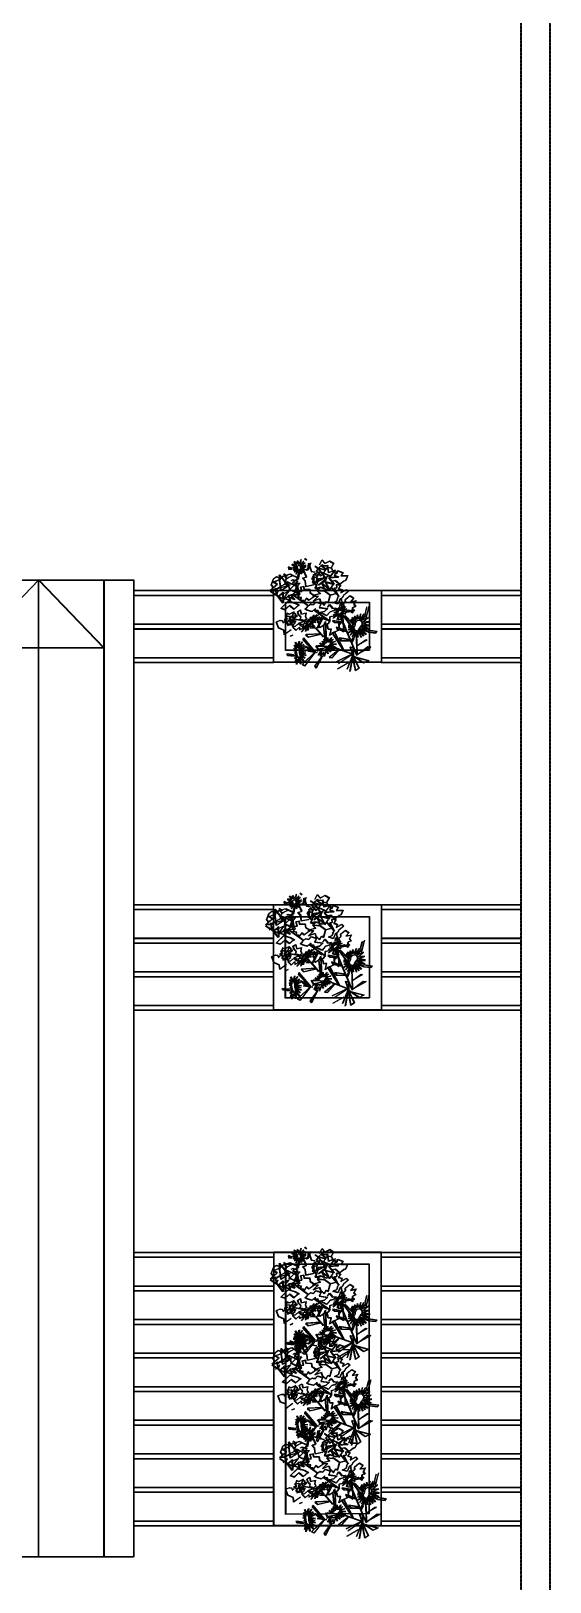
# Model space of a CAD drawing. Header units: inches. Extents: x 4821 to 127877, y 58012 to 433683.
# Drawn here: x 86634 to 90966, y 208484 to 221420 of the extents above; entities that cross this region are included whole.
import ezdxf

# ---------------------------------------------------------------- set-up
doc = ezdxf.new("R2010")
doc.units = ezdxf.units.IN
doc.header["$MEASUREMENT"] = 0
doc.linetypes.add('DLINE', pattern=[0.55, 0.3, -0.25])
for name, color, linetype in [('A-DETL', 1, 'Continuous'), ('A-ELEV', 11, 'Continuous'), ('A-FLOR-OVHD', 21, 'DLINE'), ('A-FURN-FIXD', 10, 'Continuous')]:
    doc.layers.add(name, color=color, linetype=linetype)

# ---------------------------------------------------------------- blocks, each defined once
blk = doc.blocks.new('A$C37701CC9')
at = {"layer": 'A-FURN-FIXD', "linetype": 'Continuous'}
for p, q in [((0.212, 0.647), (0.218, 0.655)), ((0.218, 0.655), (0.243, 0.601)), ((0.335, 0.613), (0.406, 0.656)), ((0.041, 0.543), (0.034, 0.505)), ((0.101, 0.445), (0.041, 0.543)), ((0.102, 0.473), (0.136, 0.564)), ((0.127, 0.582), (0.103, 0.475)), ((0.136, 0.564), (0.127, 0.582)), ((0.182, 0.572), (0.161, 0.492)), ((0.163, 0.495), (0.186, 0.562)), ((0.186, 0.562), (0.182, 0.572)), ((0.233, 0.597), (0.212, 0.647)), ((0.259, 0.533), (0.215, 0.559)), ((0.215, 0.559), (0.265, 0.539)), ((0.265, 0.539), (0.222, 0.578)), ((0.222, 0.578), (0.273, 0.549)), ((0.273, 0.549), (0.237, 0.593)), ((0.237, 0.593), (0.281, 0.562)), ((0.281, 0.562), (0.249, 0.608)), ((0.249, 0.608), (0.286, 0.571)), ((0.286, 0.571), (0.273, 0.62)), ((0.273, 0.62), (0.297, 0.575)), ((0.297, 0.575), (0.3, 0.624)), ((0.3, 0.624), (0.309, 0.578)), ((0.309, 0.578), (0.329, 0.622)), ((0.329, 0.622), (0.324, 0.578)), ((0.324, 0.578), (0.35, 0.616)), ((0.35, 0.616), (0.331, 0.574)), ((0.331, 0.574), (0.362, 0.602)), ((0.362, 0.602), (0.334, 0.567)), ((0.334, 0.567), (0.368, 0.582)), ((0.366, 0.534), (0.338, 0.543)), ((0.338, 0.543), (0.361, 0.517)), ((0.368, 0.582), (0.339, 0.56)), ((0.339, 0.56), (0.368, 0.557)), ((0.368, 0.557), (0.34, 0.552)), ((0.34, 0.552), (0.366, 0.534)), ((0.403, 0.636), (0.355, 0.607)), ((0.412, 0.54), (0.402, 0.545)), ((0.402, 0.545), (0.409, 0.48)), ((0.429, 0.562), (0.427, 0.539)), ((0.447, 0.555), (0.429, 0.562)), ((0.468, 0.577), (0.447, 0.555)), ((0.472, 0.539), (0.468, 0.577)), ((0.49, 0.566), (0.472, 0.539)), ((0.512, 0.546), (0.49, 0.566)), ((0.496, 0.508), (0.512, 0.546)), ((0.543, 0.542), (0.527, 0.504)), ((0.56, 0.534), (0.543, 0.542)), ((0.623, 0.546), (0.622, 0.533)), ((0.65, 0.57), (0.623, 0.546)), ((0.665, 0.526), (0.65, 0.57)), ((0.68, 0.544), (0.665, 0.526)), ((0.704, 0.512), (0.68, 0.544)), ((0.009, 0.462), (0, 0.435)), ((0, 0.435), (0.101, 0.445)), ((0.005, 0.397), (0.104, 0.447)), ((0.104, 0.447), (0.009, 0.462)), ((0.114, 0.45), (0.026, 0.381)), ((0.034, 0.505), (0.1, 0.451)), ((0.083, 0.336), (0.116, 0.442)), ((0.118, 0.445), (0.098, 0.326)), ((0.1, 0.451), (0.169, 0.447)), ((0.365, 0.443), (0.102, 0.473)), ((0.161, 0.465), (0.107, 0.451)), ((0.241, 0.512), (0.11, 0.477)), ((0.191, 0.348), (0.116, 0.448)), ((0.169, 0.447), (0.161, 0.465)), ((0.192, 0.465), (0.217, 0.487)), ((0.204, 0.467), (0.227, 0.485)), ((0.23, 0.398), (0.211, 0.457)), ((0.26, 0.529), (0.212, 0.539)), ((0.212, 0.539), (0.259, 0.533)), ((0.217, 0.516), (0.26, 0.529)), ((0.257, 0.52), (0.217, 0.516)), ((0.217, 0.458), (0.25, 0.39)), ((0.222, 0.488), (0.257, 0.52)), ((0.258, 0.513), (0.222, 0.488)), ((0.234, 0.48), (0.258, 0.513)), ((0.267, 0.507), (0.234, 0.48)), ((0.248, 0.47), (0.267, 0.507)), ((0.275, 0.5), (0.248, 0.47)), ((0.267, 0.464), (0.275, 0.5)), ((0.283, 0.499), (0.267, 0.464)), ((0.313, 0.395), (0.28, 0.451)), ((0.288, 0.469), (0.283, 0.499)), ((0.505, 0.481), (0.284, 0.433)), ((0.285, 0.45), (0.327, 0.391)), ((0.291, 0.502), (0.288, 0.469)), ((0.319, 0.508), (0.29, 0.501)), ((0.29, 0.501), (0.394, 0.463)), ((0.305, 0.472), (0.291, 0.502)), ((0.302, 0.504), (0.3, 0.508)), ((0.3, 0.505), (0.3, 0.508)), ((0.302, 0.496), (0.305, 0.472)), ((0.306, 0.494), (0.314, 0.475)), ((0.313, 0.507), (0.31, 0.513)), ((0.31, 0.507), (0.31, 0.513)), ((0.312, 0.492), (0.314, 0.475)), ((0.321, 0.507), (0.316, 0.523)), ((0.346, 0.497), (0.319, 0.52)), ((0.388, 0.473), (0.319, 0.508)), ((0.323, 0.489), (0.328, 0.481)), ((0.351, 0.505), (0.326, 0.525)), ((0.326, 0.525), (0.346, 0.497)), ((0.326, 0.488), (0.328, 0.481)), ((0.361, 0.517), (0.331, 0.536)), ((0.331, 0.536), (0.351, 0.505)), ((0.366, 0.454), (0.341, 0.421)), ((0.364, 0.39), (0.347, 0.442)), ((0.348, 0.445), (0.379, 0.381)), ((0.365, 0.443), (0.4, 0.448)), ((0.377, 0.421), (0.366, 0.454)), ((0.413, 0.434), (0.378, 0.415)), ((0.378, 0.415), (0.408, 0.434)), ((0.41, 0.445), (0.38, 0.441)), ((0.38, 0.441), (0.413, 0.434)), ((0.414, 0.452), (0.385, 0.462)), ((0.385, 0.462), (0.41, 0.445)), ((0.427, 0.539), (0.392, 0.53)), ((0.392, 0.53), (0.417, 0.509)), ((0.419, 0.461), (0.398, 0.481)), ((0.398, 0.481), (0.414, 0.452)), ((0.411, 0.439), (0.409, 0.432)), ((0.409, 0.434), (0.411, 0.432)), ((0.414, 0.448), (0.411, 0.439)), ((0.412, 0.489), (0.412, 0.54)), ((0.418, 0.455), (0.414, 0.448)), ((0.427, 0.463), (0.415, 0.496)), ((0.415, 0.496), (0.419, 0.461)), ((0.417, 0.509), (0.417, 0.481)), ((0.417, 0.481), (0.438, 0.471)), ((0.421, 0.463), (0.418, 0.455)), ((0.426, 0.466), (0.421, 0.463)), ((0.432, 0.466), (0.426, 0.466)), ((0.431, 0.497), (0.427, 0.463)), ((0.428, 0.433), (0.433, 0.441)), ((0.43, 0.469), (0.431, 0.497)), ((0.448, 0.493), (0.43, 0.469)), ((0.435, 0.46), (0.432, 0.466)), ((0.444, 0.421), (0.432, 0.435)), ((0.432, 0.435), (0.45, 0.429)), ((0.433, 0.441), (0.436, 0.449)), ((0.434, 0.47), (0.448, 0.493)), ((0.455, 0.484), (0.434, 0.47)), ((0.45, 0.429), (0.434, 0.439)), ((0.434, 0.439), (0.453, 0.438)), ((0.436, 0.449), (0.435, 0.46)), ((0.437, 0.448), (0.457, 0.453)), ((0.453, 0.438), (0.437, 0.448)), ((0.438, 0.464), (0.455, 0.484)), ((0.457, 0.471), (0.438, 0.464)), ((0.438, 0.471), (0.448, 0.469)), ((0.44, 0.454), (0.457, 0.471)), ((0.457, 0.453), (0.44, 0.454)), ((0.445, 0.472), (0.449, 0.487)), ((0.449, 0.487), (0.472, 0.486)), ((0.462, 0.458), (0.479, 0.466)), ((0.483, 0.48), (0.464, 0.463)), ((0.472, 0.486), (0.48, 0.504)), ((0.479, 0.466), (0.483, 0.48)), ((0.48, 0.504), (0.496, 0.508)), ((0.509, 0.473), (0.481, 0.449)), ((0.481, 0.449), (0.5, 0.42)), ((0.5, 0.42), (0.505, 0.449)), ((0.513, 0.477), (0.505, 0.481)), ((0.505, 0.449), (0.527, 0.464)), ((0.515, 0.491), (0.509, 0.473)), ((0.527, 0.504), (0.515, 0.491)), ((0.609, 0.434), (0.527, 0.471)), ((0.527, 0.464), (0.53, 0.468)), ((0.531, 0.47), (0.594, 0.457)), ((0.551, 0.493), (0.56, 0.534)), ((0.569, 0.505), (0.551, 0.493)), ((0.554, 0.456), (0.554, 0.415)), ((0.583, 0.483), (0.569, 0.505)), ((0.601, 0.505), (0.583, 0.483)), ((0.592, 0.475), (0.614, 0.479)), ((0.594, 0.457), (0.592, 0.475)), ((0.593, 0.425), (0.618, 0.453)), ((0.614, 0.479), (0.601, 0.505)), ((0.622, 0.533), (0.608, 0.499)), ((0.608, 0.499), (0.642, 0.477)), ((0.654, 0.409), (0.621, 0.463)), ((0.621, 0.463), (0.675, 0.441)), ((0.642, 0.477), (0.644, 0.455)), ((0.657, 0.508), (0.678, 0.483)), ((0.675, 0.441), (0.66, 0.507)), ((0.66, 0.507), (0.674, 0.445)), ((0.688, 0.447), (0.669, 0.347)), ((0.674, 0.445), (0.711, 0.497)), ((0.678, 0.483), (0.698, 0.497)), ((0.684, 0.501), (0.704, 0.512)), ((0.723, 0.406), (0.688, 0.447)), ((0.698, 0.497), (0.706, 0.482)), ((0.703, 0.389), (0.73, 0.434)), ((0.706, 0.482), (0.731, 0.478)), ((0.711, 0.497), (0.71, 0.449)), ((0.71, 0.449), (0.759, 0.456)), ((0.73, 0.434), (0.761, 0.385)), ((0.731, 0.478), (0.743, 0.456)), ((0.759, 0.456), (0.733, 0.439)), ((0.733, 0.439), (0.77, 0.412)), ((0.762, 0.502), (0.735, 0.474)), ((0.743, 0.456), (0.757, 0.454)), ((0.757, 0.454), (0.763, 0.431)), ((0.786, 0.479), (0.762, 0.502)), ((0.778, 0.442), (0.786, 0.479)), ((0.807, 0.429), (0.778, 0.442)), ((0.049, 0.32), (0.069, 0.405)), ((0.132, 0.304), (0.173, 0.369)), ((0.175, 0.369), (0.14, 0.286)), ((0.3, 0.369), (0.157, 0.397)), ((0.167, 0.393), (0.301, 0.354)), ((0.207, 0.315), (0.185, 0.337)), ((0.205, 0.326), (0.185, 0.337)), ((0.191, 0.348), (0.221, 0.321)), ((0.244, 0.22), (0.205, 0.335)), ((0.205, 0.334), (0.216, 0.228)), ((0.231, 0.32), (0.214, 0.358)), ((0.214, 0.358), (0.224, 0.32)), ((0.25, 0.39), (0.23, 0.398)), ((0.236, 0.358), (0.231, 0.32)), ((0.24, 0.321), (0.236, 0.358)), ((0.254, 0.347), (0.24, 0.321)), ((0.251, 0.307), (0.268, 0.339)), ((0.252, 0.323), (0.254, 0.347)), ((0.268, 0.339), (0.252, 0.323)), ((0.388, 0.329), (0.258, 0.297)), ((0.317, 0.407), (0.284, 0.433)), ((0.299, 0.367), (0.288, 0.333)), ((0.288, 0.333), (0.325, 0.355)), ((0.303, 0.406), (0.299, 0.367)), ((0.301, 0.354), (0.3, 0.369)), ((0.356, 0.416), (0.303, 0.406)), ((0.327, 0.391), (0.313, 0.395)), ((0.325, 0.355), (0.331, 0.334)), ((0.331, 0.334), (0.356, 0.336)), ((0.341, 0.421), (0.356, 0.416)), ((0.352, 0.335), (0.37, 0.335)), ((0.379, 0.381), (0.364, 0.39)), ((0.365, 0.31), (0.388, 0.329)), ((0.369, 0.347), (0.38, 0.36)), ((0.37, 0.335), (0.369, 0.347)), ((0.406, 0.425), (0.377, 0.421)), ((0.378, 0.362), (0.489, 0.275)), ((0.38, 0.36), (0.412, 0.37)), ((0.409, 0.43), (0.394, 0.39)), ((0.394, 0.39), (0.418, 0.428)), ((0.417, 0.317), (0.396, 0.341)), ((0.409, 0.411), (0.406, 0.425)), ((0.412, 0.37), (0.409, 0.411)), ((0.411, 0.432), (0.415, 0.43)), ((0.415, 0.43), (0.419, 0.43)), ((0.418, 0.428), (0.417, 0.397)), ((0.417, 0.397), (0.424, 0.427)), ((0.419, 0.43), (0.426, 0.431)), ((0.424, 0.427), (0.432, 0.407)), ((0.444, 0.38), (0.425, 0.351)), ((0.425, 0.351), (0.443, 0.332)), ((0.426, 0.431), (0.428, 0.433)), ((0.432, 0.407), (0.428, 0.429)), ((0.428, 0.429), (0.444, 0.421)), ((0.443, 0.332), (0.453, 0.318)), ((0.459, 0.427), (0.444, 0.407)), ((0.444, 0.407), (0.444, 0.38)), ((0.471, 0.37), (0.457, 0.343)), ((0.457, 0.343), (0.458, 0.309)), ((0.463, 0.404), (0.459, 0.427)), ((0.492, 0.391), (0.463, 0.404)), ((0.494, 0.318), (0.471, 0.37)), ((0.48, 0.373), (0.492, 0.391)), ((0.516, 0.336), (0.494, 0.318)), ((0.5, 0.355), (0.52, 0.376)), ((0.524, 0.341), (0.5, 0.355)), ((0.509, 0.388), (0.551, 0.413)), ((0.52, 0.376), (0.509, 0.388)), ((0.537, 0.305), (0.516, 0.336)), ((0.528, 0.337), (0.524, 0.341)), ((0.553, 0.336), (0.528, 0.337)), ((0.55, 0.29), (0.553, 0.336)), ((0.572, 0.332), (0.55, 0.29)), ((0.554, 0.415), (0.602, 0.378)), ((0.586, 0.296), (0.572, 0.332)), ((0.612, 0.337), (0.585, 0.351)), ((0.585, 0.351), (0.586, 0.296)), ((0.603, 0.411), (0.593, 0.425)), ((0.602, 0.378), (0.594, 0.377)), ((0.594, 0.377), (0.612, 0.337)), ((0.654, 0.381), (0.598, 0.421)), ((0.598, 0.421), (0.654, 0.409)), ((0.602, 0.402), (0.603, 0.411)), ((0.626, 0.366), (0.602, 0.402)), ((0.629, 0.365), (0.614, 0.389)), ((0.614, 0.389), (0.654, 0.381)), ((0.618, 0.35), (0.626, 0.366)), ((0.633, 0.326), (0.618, 0.35)), ((0.631, 0.33), (0.629, 0.365)), ((0.687, 0.368), (0.631, 0.33)), ((0.65, 0.343), (0.633, 0.326)), ((0.677, 0.427), (0.646, 0.357)), ((0.646, 0.357), (0.663, 0.415)), ((0.68, 0.321), (0.65, 0.343)), ((0.663, 0.415), (0.723, 0.406)), ((0.667, 0.337), (0.687, 0.368)), ((0.704, 0.323), (0.667, 0.337)), ((0.669, 0.347), (0.72, 0.372)), ((0.688, 0.365), (0.677, 0.427)), ((0.761, 0.385), (0.679, 0.415)), ((0.679, 0.415), (0.688, 0.365)), ((0.693, 0.337), (0.68, 0.321)), ((0.712, 0.332), (0.693, 0.337)), ((0.731, 0.39), (0.701, 0.362)), ((0.701, 0.362), (0.704, 0.323)), ((0.747, 0.37), (0.703, 0.389)), ((0.706, 0.367), (0.73, 0.354)), ((0.713, 0.347), (0.712, 0.332)), ((0.722, 0.34), (0.713, 0.347)), ((0.728, 0.356), (0.722, 0.34)), ((0.73, 0.354), (0.731, 0.39)), ((0.752, 0.336), (0.741, 0.359)), ((0.76, 0.391), (0.747, 0.37)), ((0.81, 0.334), (0.752, 0.336)), ((0.77, 0.412), (0.76, 0.391)), ((0.781, 0.371), (0.76, 0.387)), ((0.763, 0.431), (0.773, 0.418)), ((0.809, 0.346), (0.768, 0.316)), ((0.768, 0.307), (0.806, 0.342)), ((0.773, 0.418), (0.769, 0.414)), ((0.773, 0.318), (0.81, 0.334)), ((0.781, 0.405), (0.807, 0.429)), ((0.853, 0.316), (0.837, 0.326)), ((0.096, 0.176), (0.164, 0.243)), ((0.166, 0.241), (0.112, 0.171)), ((0.14, 0.286), (0.132, 0.304)), ((0.198, 0.28), (0.158, 0.254)), ((0.158, 0.254), (0.187, 0.257)), ((0.207, 0.283), (0.167, 0.284)), ((0.167, 0.284), (0.198, 0.28)), ((0.187, 0.257), (0.168, 0.229)), ((0.168, 0.229), (0.205, 0.252)), ((0.173, 0.305), (0.207, 0.283)), ((0.209, 0.293), (0.173, 0.305)), ((0.205, 0.252), (0.179, 0.218)), ((0.179, 0.218), (0.209, 0.247)), ((0.209, 0.295), (0.184, 0.322)), ((0.207, 0.31), (0.184, 0.322)), ((0.199, 0.277), (0.196, 0.265)), ((0.196, 0.265), (0.202, 0.255)), ((0.206, 0.288), (0.199, 0.277)), ((0.202, 0.255), (0.21, 0.255)), ((0.208, 0.291), (0.206, 0.288)), ((0.209, 0.247), (0.207, 0.217)), ((0.214, 0.242), (0.207, 0.217)), ((0.209, 0.324), (0.225, 0.315)), ((0.213, 0.256), (0.21, 0.255)), ((0.215, 0.309), (0.219, 0.306)), ((0.219, 0.306), (0.216, 0.306)), ((0.216, 0.228), (0.244, 0.22)), ((0.217, 0.303), (0.221, 0.307)), ((0.229, 0.319), (0.221, 0.307)), ((0.235, 0.324), (0.229, 0.319)), ((0.229, 0.266), (0.233, 0.269)), ((0.233, 0.269), (0.239, 0.277)), ((0.241, 0.323), (0.235, 0.324)), ((0.242, 0.233), (0.236, 0.263)), ((0.236, 0.263), (0.253, 0.249)), ((0.238, 0.239), (0.242, 0.233)), ((0.239, 0.277), (0.244, 0.285)), ((0.253, 0.249), (0.239, 0.273)), ((0.239, 0.273), (0.262, 0.27)), ((0.246, 0.318), (0.241, 0.323)), ((0.243, 0.282), (0.271, 0.286)), ((0.262, 0.27), (0.243, 0.282)), ((0.244, 0.285), (0.248, 0.296)), ((0.249, 0.307), (0.246, 0.318)), ((0.248, 0.296), (0.249, 0.307)), ((0.251, 0.296), (0.276, 0.312)), ((0.276, 0.312), (0.251, 0.307)), ((0.271, 0.286), (0.251, 0.296)), ((0.273, 0.294), (0.365, 0.31)), ((0.368, 0.25), (0.288, 0.286)), ((0.319, 0.185), (0.313, 0.277)), ((0.316, 0.271), (0.339, 0.173)), ((0.37, 0.32), (0.357, 0.283)), ((0.357, 0.283), (0.37, 0.273)), ((0.405, 0.31), (0.359, 0.268)), ((0.36, 0.264), (0.417, 0.309)), ((0.376, 0.218), (0.366, 0.248)), ((0.368, 0.246), (0.387, 0.222)), ((0.369, 0.249), (0.399, 0.237)), ((0.37, 0.273), (0.383, 0.287)), ((0.411, 0.227), (0.382, 0.217)), ((0.382, 0.217), (0.403, 0.216)), ((0.383, 0.287), (0.402, 0.279)), ((0.415, 0.231), (0.388, 0.239)), ((0.388, 0.239), (0.411, 0.227)), ((0.419, 0.238), (0.4, 0.246)), ((0.4, 0.246), (0.415, 0.231)), ((0.424, 0.245), (0.401, 0.264)), ((0.401, 0.264), (0.419, 0.238)), ((0.402, 0.279), (0.407, 0.283)), ((0.417, 0.309), (0.405, 0.31)), ((0.407, 0.283), (0.413, 0.283)), ((0.41, 0.234), (0.41, 0.234)), ((0.413, 0.283), (0.414, 0.301)), ((0.414, 0.256), (0.427, 0.324)), ((0.414, 0.301), (0.417, 0.317)), ((0.424, 0.251), (0.417, 0.275)), ((0.417, 0.275), (0.424, 0.245)), ((0.421, 0.22), (0.423, 0.212)), ((0.429, 0.201), (0.421, 0.218)), ((0.421, 0.218), (0.435, 0.211)), ((0.431, 0.299), (0.424, 0.251)), ((0.425, 0.222), (0.438, 0.224)), ((0.435, 0.211), (0.425, 0.222)), ((0.427, 0.226), (0.44, 0.235)), ((0.438, 0.224), (0.427, 0.226)), ((0.449, 0.299), (0.429, 0.258)), ((0.429, 0.258), (0.431, 0.299)), ((0.43, 0.231), (0.447, 0.239)), ((0.44, 0.235), (0.43, 0.231)), ((0.434, 0.25), (0.455, 0.265)), ((0.445, 0.255), (0.434, 0.25)), ((0.435, 0.265), (0.449, 0.299)), ((0.452, 0.285), (0.435, 0.265)), ((0.435, 0.244), (0.445, 0.255)), ((0.447, 0.239), (0.435, 0.244)), ((0.439, 0.259), (0.452, 0.285)), ((0.455, 0.265), (0.439, 0.259)), ((0.458, 0.309), (0.448, 0.309)), ((0.45, 0.307), (0.476, 0.303)), ((0.484, 0.217), (0.463, 0.206)), ((0.476, 0.303), (0.479, 0.287)), ((0.479, 0.287), (0.494, 0.289)), ((0.494, 0.289), (0.481, 0.26)), ((0.481, 0.26), (0.498, 0.232)), ((0.487, 0.183), (0.484, 0.217)), ((0.498, 0.232), (0.512, 0.218)), ((0.512, 0.218), (0.519, 0.235)), ((0.519, 0.235), (0.529, 0.248)), ((0.524, 0.285), (0.537, 0.305)), ((0.534, 0.265), (0.524, 0.285)), ((0.526, 0.247), (0.627, 0.167)), ((0.529, 0.248), (0.534, 0.265)), ((0.581, 0.248), (0.557, 0.219)), ((0.561, 0.22), (0.571, 0.225)), ((0.58, 0.314), (0.563, 0.261)), ((0.563, 0.261), (0.581, 0.248)), ((0.571, 0.225), (0.579, 0.208)), ((0.61, 0.285), (0.58, 0.314)), ((0.634, 0.288), (0.61, 0.285)), ((0.646, 0.251), (0.634, 0.288)), ((0.641, 0.21), (0.637, 0.233)), ((0.637, 0.233), (0.669, 0.233)), ((0.667, 0.253), (0.646, 0.251)), ((0.656, 0.324), (0.661, 0.27)), ((0.661, 0.27), (0.7, 0.277)), ((0.669, 0.233), (0.667, 0.253)), ((0.712, 0.224), (0.675, 0.157)), ((0.695, 0.236), (0.683, 0.215)), ((0.714, 0.188), (0.695, 0.236)), ((0.7, 0.277), (0.726, 0.264)), ((0.733, 0.194), (0.712, 0.224)), ((0.734, 0.236), (0.714, 0.188)), ((0.726, 0.264), (0.725, 0.292)), ((0.725, 0.292), (0.779, 0.285)), ((0.762, 0.243), (0.725, 0.222)), ((0.725, 0.222), (0.728, 0.236)), ((0.728, 0.236), (0.754, 0.248)), ((0.777, 0.188), (0.734, 0.236)), ((0.782, 0.256), (0.753, 0.265)), ((0.753, 0.265), (0.781, 0.26)), ((0.781, 0.26), (0.757, 0.285)), ((0.757, 0.285), (0.784, 0.267)), ((0.757, 0.25), (0.782, 0.256)), ((0.783, 0.246), (0.757, 0.25)), ((0.788, 0.246), (0.765, 0.229)), ((0.765, 0.229), (0.783, 0.246)), ((0.768, 0.316), (0.768, 0.307)), ((0.779, 0.285), (0.773, 0.318)), ((0.784, 0.267), (0.776, 0.295)), ((0.776, 0.295), (0.79, 0.276)), ((0.78, 0.222), (0.788, 0.246)), ((0.798, 0.245), (0.78, 0.222)), ((0.79, 0.276), (0.794, 0.309)), ((0.792, 0.221), (0.798, 0.245)), ((0.803, 0.243), (0.792, 0.221)), ((0.794, 0.309), (0.8, 0.275)), ((0.8, 0.275), (0.82, 0.31)), ((0.803, 0.31), (0.8, 0.285)), ((0.8, 0.218), (0.803, 0.243)), ((0.809, 0.24), (0.8, 0.218)), ((0.813, 0.217), (0.809, 0.24)), ((0.82, 0.31), (0.81, 0.278)), ((0.81, 0.278), (0.834, 0.303)), ((0.817, 0.247), (0.813, 0.217)), ((0.835, 0.218), (0.814, 0.244)), ((0.834, 0.303), (0.82, 0.277)), ((0.82, 0.277), (0.85, 0.289)), ((0.85, 0.289), (0.825, 0.271)), ((0.825, 0.271), (0.852, 0.263)), ((0.85, 0.239), (0.825, 0.25)), ((0.825, 0.25), (0.835, 0.218)), ((0.852, 0.263), (0.827, 0.264)), ((0.827, 0.264), (0.85, 0.239)), ((0.112, 0.171), (0.096, 0.176)), ((0.204, 0.202), (0.133, 0.103)), ((0.148, 0.091), (0.204, 0.199)), ((0.214, 0.1), (0.185, 0.121)), ((0.185, 0.121), (0.209, 0.092)), ((0.226, 0.156), (0.198, 0.214)), ((0.223, 0.1), (0.2, 0.133)), ((0.2, 0.133), (0.214, 0.1)), ((0.205, 0.203), (0.322, 0.151)), ((0.311, 0.144), (0.212, 0.196)), ((0.212, 0.196), (0.261, 0.149)), ((0.235, 0.163), (0.212, 0.191)), ((0.234, 0.102), (0.216, 0.134)), ((0.216, 0.134), (0.223, 0.1)), ((0.247, 0.104), (0.23, 0.141)), ((0.23, 0.141), (0.234, 0.102)), ((0.261, 0.149), (0.235, 0.163)), ((0.253, 0.144), (0.245, 0.11)), ((0.25, 0.102), (0.253, 0.144)), ((0.265, 0.143), (0.25, 0.102)), ((0.256, 0.101), (0.265, 0.143)), ((0.278, 0.14), (0.256, 0.101)), ((0.267, 0.104), (0.278, 0.14)), ((0.296, 0.135), (0.267, 0.104)), ((0.273, 0.101), (0.296, 0.135)), ((0.273, 0.097), (0.307, 0.115)), ((0.307, 0.115), (0.273, 0.101)), ((0.322, 0.151), (0.311, 0.144)), ((0.339, 0.173), (0.319, 0.185)), ((0.4, 0.208), (0.362, 0.178)), ((0.362, 0.178), (0.395, 0.196)), ((0.403, 0.216), (0.365, 0.196)), ((0.365, 0.196), (0.4, 0.208)), ((0.396, 0.2), (0.366, 0.151)), ((0.366, 0.151), (0.4, 0.197)), ((0.385, 0.141), (0.39, 0.169)), ((0.402, 0.144), (0.385, 0.141)), ((0.388, 0.115), (0.402, 0.144)), ((0.417, 0.1), (0.388, 0.115)), ((0.39, 0.165), (0.41, 0.204)), ((0.4, 0.197), (0.39, 0.165)), ((0.39, 0.169), (0.413, 0.177)), ((0.412, 0.154), (0.4, 0.168)), ((0.41, 0.204), (0.415, 0.187)), ((0.411, 0.174), (0.423, 0.149)), ((0.423, 0.149), (0.412, 0.154)), ((0.413, 0.177), (0.422, 0.191)), ((0.415, 0.187), (0.418, 0.212)), ((0.43, 0.147), (0.416, 0.119)), ((0.416, 0.119), (0.417, 0.1)), ((0.418, 0.212), (0.429, 0.201)), ((0.42, 0.215), (0.463, 0.131)), ((0.422, 0.191), (0.433, 0.182)), ((0.425, 0.107), (0.433, 0.109)), ((0.432, 0.182), (0.43, 0.147)), ((0.433, 0.109), (0.438, 0.124)), ((0.442, 0.21), (0.434, 0.185)), ((0.438, 0.124), (0.448, 0.124)), ((0.439, 0.185), (0.454, 0.164)), ((0.463, 0.206), (0.442, 0.21)), ((0.466, 0.115), (0.442, 0.104)), ((0.452, 0.098), (0.449, 0.133)), ((0.449, 0.133), (0.465, 0.103)), ((0.454, 0.164), (0.466, 0.175)), ((0.46, 0.091), (0.466, 0.115)), ((0.465, 0.131), (0.461, 0.088)), ((0.465, 0.103), (0.483, 0.153)), ((0.492, 0.114), (0.465, 0.131)), ((0.466, 0.175), (0.486, 0.165)), ((0.47, 0.098), (0.492, 0.114)), ((0.483, 0.153), (0.486, 0.117)), ((0.494, 0.141), (0.485, 0.149)), ((0.486, 0.165), (0.51, 0.164)), ((0.486, 0.117), (0.514, 0.138)), ((0.514, 0.185), (0.487, 0.183)), ((0.501, 0.145), (0.494, 0.141)), ((0.508, 0.138), (0.501, 0.145)), ((0.514, 0.138), (0.508, 0.103)), ((0.51, 0.164), (0.514, 0.185)), ((0.551, 0.183), (0.533, 0.145)), ((0.533, 0.145), (0.565, 0.121)), ((0.565, 0.121), (0.547, 0.082)), ((0.571, 0.165), (0.549, 0.187)), ((0.565, 0.058), (0.598, 0.123)), ((0.598, 0.123), (0.571, 0.165)), ((0.579, 0.208), (0.595, 0.215)), ((0.595, 0.215), (0.607, 0.196)), ((0.636, 0.15), (0.596, 0.169)), ((0.596, 0.169), (0.629, 0.127)), ((0.638, 0.135), (0.598, 0.137)), ((0.598, 0.137), (0.626, 0.099)), ((0.607, 0.188), (0.621, 0.213)), ((0.607, 0.196), (0.607, 0.188)), ((0.629, 0.127), (0.619, 0.1)), ((0.638, 0.196), (0.62, 0.199)), ((0.62, 0.199), (0.636, 0.15)), ((0.621, 0.213), (0.641, 0.21)), ((0.634, 0.166), (0.625, 0.166)), ((0.625, 0.166), (0.638, 0.135)), ((0.626, 0.099), (0.646, 0.121)), ((0.646, 0.208), (0.634, 0.166)), ((0.656, 0.201), (0.638, 0.196)), ((0.705, 0.216), (0.643, 0.186)), ((0.643, 0.186), (0.676, 0.151)), ((0.688, 0.214), (0.646, 0.208)), ((0.646, 0.121), (0.663, 0.145)), ((0.65, 0.184), (0.688, 0.214)), ((0.676, 0.151), (0.65, 0.184)), ((0.663, 0.145), (0.652, 0.067)), ((0.683, 0.215), (0.656, 0.201)), ((0.675, 0.157), (0.731, 0.152)), ((0.703, 0.164), (0.683, 0.095)), ((0.683, 0.095), (0.773, 0.108)), ((0.684, 0.204), (0.705, 0.216)), ((0.731, 0.152), (0.684, 0.204)), ((0.705, 0.144), (0.694, 0.132)), ((0.704, 0.07), (0.703, 0.164)), ((0.721, 0.144), (0.704, 0.07)), ((0.732, 0.136), (0.705, 0.144)), ((0.792, 0.115), (0.721, 0.144)), ((0.732, 0.185), (0.733, 0.194)), ((0.753, 0.155), (0.732, 0.136)), ((0.756, 0.175), (0.753, 0.163)), ((0.753, 0.163), (0.755, 0.152)), ((0.768, 0.148), (0.753, 0.155)), ((0.76, 0.196), (0.756, 0.175)), ((0.759, 0.097), (0.76, 0.115)), ((0.76, 0.115), (0.792, 0.115)), ((0.767, 0.119), (0.779, 0.14)), ((0.786, 0.09), (0.767, 0.119)), ((0.77, 0.164), (0.768, 0.148)), ((0.792, 0.145), (0.77, 0.164)), ((0.773, 0.108), (0.777, 0.188)), ((0.809, 0.19), (0.806, 0.211)), ((0.807, 0.214), (0.826, 0.191)), ((0.826, 0.191), (0.809, 0.19)), ((0.133, 0.103), (0.148, 0.091)), ((0.197, 0.089), (0.153, 0.08)), ((0.153, 0.08), (0.194, 0.079)), ((0.194, 0.079), (0.159, 0.053)), ((0.159, 0.053), (0.191, 0.064)), ((0.209, 0.092), (0.162, 0.108)), ((0.162, 0.108), (0.197, 0.089)), ((0.177, 0.048), (0.205, 0.067)), ((0.191, 0.064), (0.177, 0.048)), ((0.215, 0.093), (0.198, 0.087)), ((0.198, 0.087), (0.199, 0.077)), ((0.199, 0.077), (0.212, 0.074)), ((0.2, 0.051), (0.216, 0.069)), ((0.205, 0.067), (0.2, 0.051)), ((0.212, 0.074), (0.223, 0.074)), ((0.232, 0.095), (0.215, 0.093)), ((0.216, 0.069), (0.222, 0.059)), ((0.238, 0.01), (0.22, 0.053)), ((0.222, 0.059), (0.228, 0.071)), ((0.223, 0.074), (0.234, 0.075)), ((0.227, 0.054), (0.247, 0.007)), ((0.228, 0.071), (0.238, 0.061)), ((0.248, 0.098), (0.232, 0.095)), ((0.234, 0.075), (0.251, 0.078)), ((0.238, 0.061), (0.244, 0.073)), ((0.247, 0.007), (0.238, 0.01)), ((0.244, 0.073), (0.259, 0.062)), ((0.26, 0.099), (0.248, 0.098)), ((0.251, 0.078), (0.265, 0.084)), ((0.259, 0.062), (0.257, 0.076)), ((0.257, 0.076), (0.271, 0.067)), ((0.269, 0.099), (0.26, 0.099)), ((0.268, 0.084), (0.272, 0.089)), ((0.273, 0.096), (0.269, 0.099)), ((0.271, 0.067), (0.272, 0.081)), ((0.272, 0.089), (0.273, 0.096)), ((0.272, 0.081), (0.292, 0.075)), ((0.309, 0.088), (0.273, 0.097)), ((0.292, 0.075), (0.279, 0.091)), ((0.279, 0.091), (0.309, 0.088)), ((0.362, 0.083), (0.36, 0.063)), ((0.4, 0.082), (0.381, 0.03)), ((0.381, 0.03), (0.412, 0.035)), ((0.412, 0.035), (0.437, 0.004)), ((0.439, 0.096), (0.419, 0.103)), ((0.419, 0.103), (0.452, 0.098)), ((0.436, 0.088), (0.47, 0.098)), ((0.454, 0.065), (0.436, 0.088)), ((0.437, 0.004), (0.483, 0)), ((0.438, 0.07), (0.439, 0.096)), ((0.468, 0.073), (0.438, 0.07)), ((0.442, 0.104), (0.472, 0.092)), ((0.472, 0.092), (0.454, 0.065)), ((0.461, 0.088), (0.493, 0.104)), ((0.465, 0.044), (0.471, 0.057)), ((0.483, 0.059), (0.468, 0.073)), ((0.48, 0.043), (0.469, 0.043)), ((0.501, 0.072), (0.479, 0.08)), ((0.479, 0.08), (0.483, 0.059)), ((0.486, 0.027), (0.48, 0.043)), ((0.483, 0), (0.486, 0.027)), ((0.52, 0.089), (0.492, 0.073)), ((0.493, 0.104), (0.501, 0.072)), ((0.508, 0.103), (0.52, 0.089)), ((0.547, 0.082), (0.565, 0.058)), ((0.669, 0.103), (0.597, 0.084)), ((0.597, 0.084), (0.664, 0.057)), ((0.619, 0.1), (0.644, 0.069)), ((0.644, 0.069), (0.668, 0.049)), ((0.652, 0.067), (0.669, 0.103)), ((0.664, 0.057), (0.685, 0.073)), ((0.685, 0.073), (0.666, 0.037)), ((0.666, 0.037), (0.676, 0.058)), ((0.668, 0.049), (0.697, 0.023)), ((0.676, 0.058), (0.71, 0.06)), ((0.71, 0.06), (0.695, 0.069)), ((0.695, 0.069), (0.709, 0.025)), ((0.697, 0.023), (0.723, 0.047)), ((0.709, 0.025), (0.734, 0.081)), ((0.723, 0.047), (0.743, 0.041)), ((0.734, 0.081), (0.755, 0.06)), ((0.743, 0.041), (0.777, 0.069)), ((0.755, 0.06), (0.759, 0.097)), ((0.777, 0.069), (0.786, 0.09))]:
    blk.add_line(p, q, dxfattribs=at)
for points in [[(0.31, 0.525), (0.319, 0.53), (0.325, 0.535), (0.332, 0.548), (0.331, 0.56), (0.327, 0.568), (0.315, 0.572), (0.299, 0.572), (0.291, 0.563), (0.28, 0.549), (0.27, 0.539), (0.26, 0.525), (0.27, 0.51), (0.284, 0.507), (0.297, 0.513)], [(0.31, 0.525), (0.309, 0.523), (0.307, 0.522), (0.305, 0.521), (0.303, 0.52), (0.301, 0.518), (0.299, 0.516), (0.297, 0.513), (0.297, 0.513)], [(0.423, 0.225), (0.425, 0.227), (0.43, 0.235), (0.433, 0.243), (0.436, 0.253), (0.439, 0.262), (0.439, 0.267), (0.434, 0.264), (0.425, 0.251), (0.418, 0.237), (0.408, 0.222), (0.402, 0.212), (0.397, 0.199), (0.405, 0.198), (0.413, 0.207), (0.42, 0.217), (0.424, 0.228)], [(0.8, 0.25), (0.803, 0.249), (0.808, 0.25), (0.815, 0.254), (0.819, 0.263), (0.818, 0.27), (0.812, 0.27), (0.804, 0.272), (0.794, 0.271), (0.789, 0.264), (0.786, 0.257), (0.79, 0.25), (0.798, 0.249), (0.803, 0.25)]]:
    blk.add_lwpolyline(points, dxfattribs=at)

msp = doc.modelspace()

# ---------------------------------------------------------------- linework, layer by layer
at = {"layer": 'A-DETL', "elevation": 217138.8}
for points in [[(86696.6, 208691), (86696.6, 216840.4), (87241.7, 216272.2), (86151.5, 216272.2), (86696.6, 216840.4)], [(86700, 208694), (86700, 216843.4), (87245.1, 216275.2), (86154.9, 216275.2), (86700, 216843.4)]]:
    msp.add_lwpolyline(points, dxfattribs=at)
at = {"layer": 'A-ELEV'}
for p, q in [((87491.7, 216752.3, 0), (90721.4, 216752.2, 0)), ((87491.7, 216712.3, 0), (88657, 216712.3, 0)), ((87495.1, 216755.3, 0), (90724.8, 216755.2, 0)), ((87495.1, 216715.3, 0), (88660.4, 216715.3, 0)), ((89556.1, 216712.3, 0), (90721.4, 216712.2, 0)), ((89559.5, 216715.2, 0), (90724.8, 216715.2, 0)), ((87491.7, 216472.3, 0), (88657, 216472.3, 0)), ((87491.7, 216432.3, 0), (88657, 216432.3, 0)), ((87495.1, 216475.3, 0), (88660.4, 216475.3, 0)), ((87495.1, 216435.3, 0), (88660.4, 216435.3, 0)), ((89556.1, 216472.3, 0), (90721.4, 216472.2, 0)), ((89556.1, 216432.3, 0), (90721.4, 216432.2, 0)), ((89559.5, 216475.2, 0), (90724.8, 216475.2, 0)), ((89559.5, 216435.2, 0), (90724.8, 216435.2, 0)), ((87491.7, 216192.3, 0), (88656.9, 216192.3, 0)), ((87495.1, 216195.3, 0), (88660.3, 216195.3, 0)), ((89556.1, 216192.3, 0), (90721.4, 216192.2, 0)), ((89559.5, 216195.2, 0), (90724.8, 216195.2, 0)), ((87491.7, 216152.3, 0), (88656.9, 216152.3, 0)), ((87495.1, 216155.3, 0), (88660.3, 216155.3, 0)), ((89556.1, 216152.3, 0), (90721.4, 216152.2, 0)), ((89559.5, 216155.2, 0), (90724.8, 216155.2, 0)), ((87491.7, 214132.3, 0), (88656.9, 214132.3, 0)), ((87491.7, 214092.3, 0), (88656.9, 214092.3, 0)), ((87495.1, 214135.3, 0), (88660.3, 214135.3, 0)), ((87495.1, 214095.3, 0), (88660.3, 214095.3, 0)), ((89556.1, 214132.3, 0), (90721.4, 214132.2, 0)), ((89556.1, 214092.3, 0), (90721.4, 214092.2, 0)), ((89559.5, 214135.2, 0), (90724.8, 214135.2, 0)), ((89559.5, 214095.2, 0), (90724.8, 214095.2, 0)), ((87491.7, 213852.3, 0), (88656.9, 213852.3, 0)), ((87495.1, 213855.3, 0), (88660.3, 213855.3, 0)), ((89556, 213852.3, 0), (90721.4, 213852.2, 0)), ((89559.4, 213855.2, 0), (90724.8, 213855.2, 0)), ((87491.7, 213812.3, 0), (88656.9, 213812.3, 0)), ((87495.1, 213815.3, 0), (88660.3, 213815.3, 0)), ((89556, 213812.3, 0), (90721.4, 213812.2, 0)), ((89559.4, 213815.2, 0), (90724.8, 213815.2, 0)), ((87491.7, 213572.3, 0), (88656.9, 213572.3, 0)), ((87495.1, 213575.3, 0), (88660.3, 213575.3, 0)), ((89556, 213572.3, 0), (90721.4, 213572.2, 0)), ((89559.4, 213575.2, 0), (90724.8, 213575.2, 0)), ((87491.7, 213532.3, 0), (88656.9, 213532.3, 0)), ((87495.1, 213535.3, 0), (88660.3, 213535.3, 0)), ((89556, 213532.3, 0), (90721.4, 213532.2, 0)), ((89559.4, 213535.2, 0), (90724.8, 213535.2, 0)), ((87491.7, 213292.3, 0), (88656.9, 213292.3, 0)), ((87491.7, 213252.3, 0), (90721.4, 213252.2, 0)), ((87495.1, 213295.3, 0), (88660.3, 213295.3, 0)), ((87495.1, 213255.3, 0), (90724.8, 213255.2, 0)), ((89556, 213292.3, 0), (90721.4, 213292.2, 0)), ((89559.4, 213295.2, 0), (90724.8, 213295.2, 0)), ((87491.7, 211232.3, 0), (90721.4, 211232.2, 0)), ((87491.7, 211192.3, 0), (88656.9, 211192.3, 0)), ((87495.1, 211235.3, 0), (90724.8, 211235.2, 0)), ((87495.1, 211195.3, 0), (88660.3, 211195.3, 0)), ((89556, 211192.3, 0), (90721.4, 211192.2, 0)), ((89559.4, 211195.2, 0), (90724.8, 211195.2, 0)), ((87491.7, 210952.3, 0), (88656.9, 210952.3, 0)), ((87491.7, 210912.3, 0), (88656.9, 210912.3, 0)), ((87495.1, 210955.3, 0), (88660.3, 210955.3, 0)), ((87495.1, 210915.3, 0), (88660.3, 210915.3, 0)), ((89556, 210952.3, 0), (90721.4, 210952.2, 0)), ((89556, 210912.3, 0), (90721.4, 210912.2, 0)), ((89559.4, 210955.2, 0), (90724.8, 210955.2, 0)), ((89559.4, 210915.2, 0), (90724.8, 210915.2, 0)), ((87491.7, 210672.3, 0), (88656.9, 210672.3, 0)), ((87491.7, 210632.3, 0), (88656.9, 210632.3, 0)), ((87495.1, 210675.3, 0), (88660.3, 210675.3, 0)), ((87495.1, 210635.3, 0), (88660.3, 210635.3, 0)), ((89556, 210672.3, 0), (90721.4, 210672.2, 0)), ((89556, 210632.3, 0), (90721.4, 210632.2, 0)), ((89559.4, 210675.2, 0), (90724.8, 210675.2, 0)), ((89559.4, 210635.2, 0), (90724.8, 210635.2, 0)), ((87491.7, 210392.3, 0), (88656.9, 210392.3, 0)), ((87491.7, 210352.3, 0), (88656.9, 210352.3, 0)), ((87495.1, 210395.3, 0), (88660.3, 210395.3, 0)), ((87495.1, 210355.3, 0), (88660.3, 210355.3, 0)), ((89556, 210392.3, 0), (90721.4, 210392.2, 0)), ((89556, 210352.3, 0), (90721.4, 210352.2, 0)), ((89559.4, 210395.2, 0), (90724.8, 210395.2, 0)), ((89559.4, 210355.2, 0), (90724.8, 210355.2, 0)), ((87491.7, 210112.3, 0), (88656.9, 210112.3, 0)), ((87495.1, 210115.3, 0), (88660.3, 210115.3, 0)), ((89556, 210112.3, 0), (90721.4, 210112.2, 0)), ((89559.4, 210115.2, 0), (90724.8, 210115.2, 0)), ((87491.7, 210072.3, 0), (88656.9, 210072.3, 0)), ((87495.1, 210075.3, 0), (88660.3, 210075.3, 0)), ((89556, 210072.3, 0), (90721.4, 210072.2, 0)), ((89559.4, 210075.2, 0), (90724.8, 210075.2, 0)), ((87491.7, 209832.3, 0), (88656.9, 209832.3, 0)), ((87495.1, 209835.3, 0), (88660.3, 209835.3, 0)), ((89556, 209832.3, 0), (90721.4, 209832.2, 0)), ((89559.4, 209835.2, 0), (90724.8, 209835.2, 0)), ((87491.7, 209792.3, 0), (88656.9, 209792.3, 0)), ((87495.1, 209795.3, 0), (88660.3, 209795.3, 0)), ((89556, 209792.3, 0), (90721.4, 209792.2, 0)), ((89559.4, 209795.2, 0), (90724.8, 209795.2, 0)), ((87491.7, 209552.3, 0), (88656.8, 209552.3, 0)), ((87491.7, 209512.3, 0), (88656.8, 209512.3, 0)), ((87495.1, 209555.3, 0), (88660.2, 209555.3, 0)), ((87495.1, 209515.3, 0), (88660.2, 209515.3, 0)), ((89556, 209552.3, 0), (90721.4, 209552.2, 0)), ((89556, 209512.3, 0), (90721.4, 209512.2, 0)), ((89559.4, 209555.2, 0), (90724.8, 209555.2, 0)), ((89559.4, 209515.2, 0), (90724.8, 209515.2, 0)), ((87491.7, 209272.3, 0), (88656.8, 209272.3, 0)), ((87491.7, 209232.3, 0), (88656.8, 209232.3, 0)), ((87495.1, 209275.3, 0), (88660.2, 209275.3, 0)), ((87495.1, 209235.3, 0), (88660.2, 209235.3, 0)), ((89556, 209272.3, 0), (90721.4, 209272.2, 0)), ((89556, 209232.3, 0), (90721.4, 209232.2, 0)), ((89559.4, 209275.2, 0), (90724.8, 209275.2, 0)), ((89559.4, 209235.2, 0), (90724.8, 209235.2, 0)), ((89455.9, 209052.3, 0), (88756.8, 209045.5, 0)), ((89459.3, 209055.2, 0), (88760.2, 209048.5, 0)), ((87491.7, 208992.3, 0), (88656.8, 208992.3, 0)), ((87491.7, 208952.3, 0), (90721.4, 208952.2, 0)), ((87495.1, 208995.3, 0), (88660.2, 208995.3, 0)), ((87495.1, 208955.3, 0), (90724.8, 208955.2, 0)), ((89555.9, 208952.3, 0), (88656.8, 208952.3, 0)), ((89559.3, 208955.2, 0), (88660.2, 208955.2, 0)), ((89555.9, 208992.3, 0), (90721.4, 208992.2, 0)), ((89559.3, 208995.2, 0), (90724.8, 208995.2, 0))]:
    msp.add_line(p, q, dxfattribs=at)
for points, elevation in [([(87241.7, 208691), (86151.5, 208691), (86151.5, 216840.4), (87241.7, 216840.4)], 217138.8), ([(87245.1, 208694), (86154.9, 208694), (86154.9, 216843.4), (87245.1, 216843.4)], 217138.8), ([(87490.3, 208691), (87241.7, 208691), (87241.7, 216840.4), (87490.3, 216840.4)], 217138.8), ([(87493.7, 208694), (87245.1, 208694), (87245.1, 216843.4), (87493.7, 216843.4)], 217138.8), ([(89556.1, 216152.3), (88657, 216152.3), (88657, 216752.2), (89556.1, 216752.2)], 0), ([(89559.5, 216155.2), (88660.4, 216155.2), (88660.4, 216755.2), (89559.5, 216755.2)], 0), ([(89456.1, 216252.3), (88757, 216252.3), (88757, 216652.2), (89456.1, 216652.2)], 0), ([(89459.5, 216255.2), (88760.4, 216255.2), (88760.4, 216655.2), (89459.5, 216655.2)], 0), ([(88656.9, 214132.3), (89556, 214132.3), (89556, 213252.3), (88656.9, 213252.3)], 0), ([(88660.3, 214135.3), (89559.4, 214135.3), (89559.4, 213255.2), (88660.3, 213255.2)], 0), ([(88756.9, 214032.3), (89456, 214032.3), (89456, 213352.3), (88756.9, 213352.3)], 0), ([(88760.3, 214035.3), (89459.4, 214035.3), (89459.4, 213355.2), (88760.3, 213355.2)], 0)]:
    msp.add_lwpolyline(points, close=True, dxfattribs=dict(at, elevation=elevation))
at = {"layer": 'A-ELEV', "elevation": 0}
for points in [[(89555.9, 208952.3), (89556, 211232.3), (88656.9, 211232.3), (88656.8, 208952.3)], [(89559.3, 208955.2), (89559.4, 211235.2), (88660.3, 211235.2), (88660.2, 208955.2)], [(89455.9, 209052.3), (89456, 211132.3), (88756.9, 211132.3), (88756.8, 209045.5)], [(89459.3, 209055.2), (89459.4, 211135.2), (88760.3, 211135.2), (88760.2, 209048.5)]]:
    msp.add_lwpolyline(points, dxfattribs=at)
at = {"layer": 'A-FLOR-OVHD', "ltscale": 0.4, "elevation": 0}
for points in [[(90962.8, 205291.2), (90724, 205291.2), (90724, 223434.4), (90962.8, 223434.4)], [(90966.2, 205294.2), (90727.4, 205294.2), (90727.4, 223437.4), (90966.2, 223437.4)]]:
    msp.add_lwpolyline(points, close=True, dxfattribs=at)

# ---------------------------------------------------------------- block references
at = {"layer": 'A-ELEV', "xscale": -1194.393600000001, "yscale": 1194.393600000001, "zscale": 1194.393600000001, "rotation": 286.5089980199819}
for p in [(88843.4, 215936.5, 0), (88846.8, 215939.5, 0), (88808.2, 213148.8), (88804.8, 213145.8), (88843.4, 210192.9, 0), (88846.8, 210195.9, 0), (88857.2, 209483, 0), (88860.6, 209486, 0), (88921.3, 208702.6, 0), (88924.7, 208705.6, 0)]:
    msp.add_blockref('A$C37701CC9', p, dxfattribs=at)

doc.saveas('drawing.dxf')
